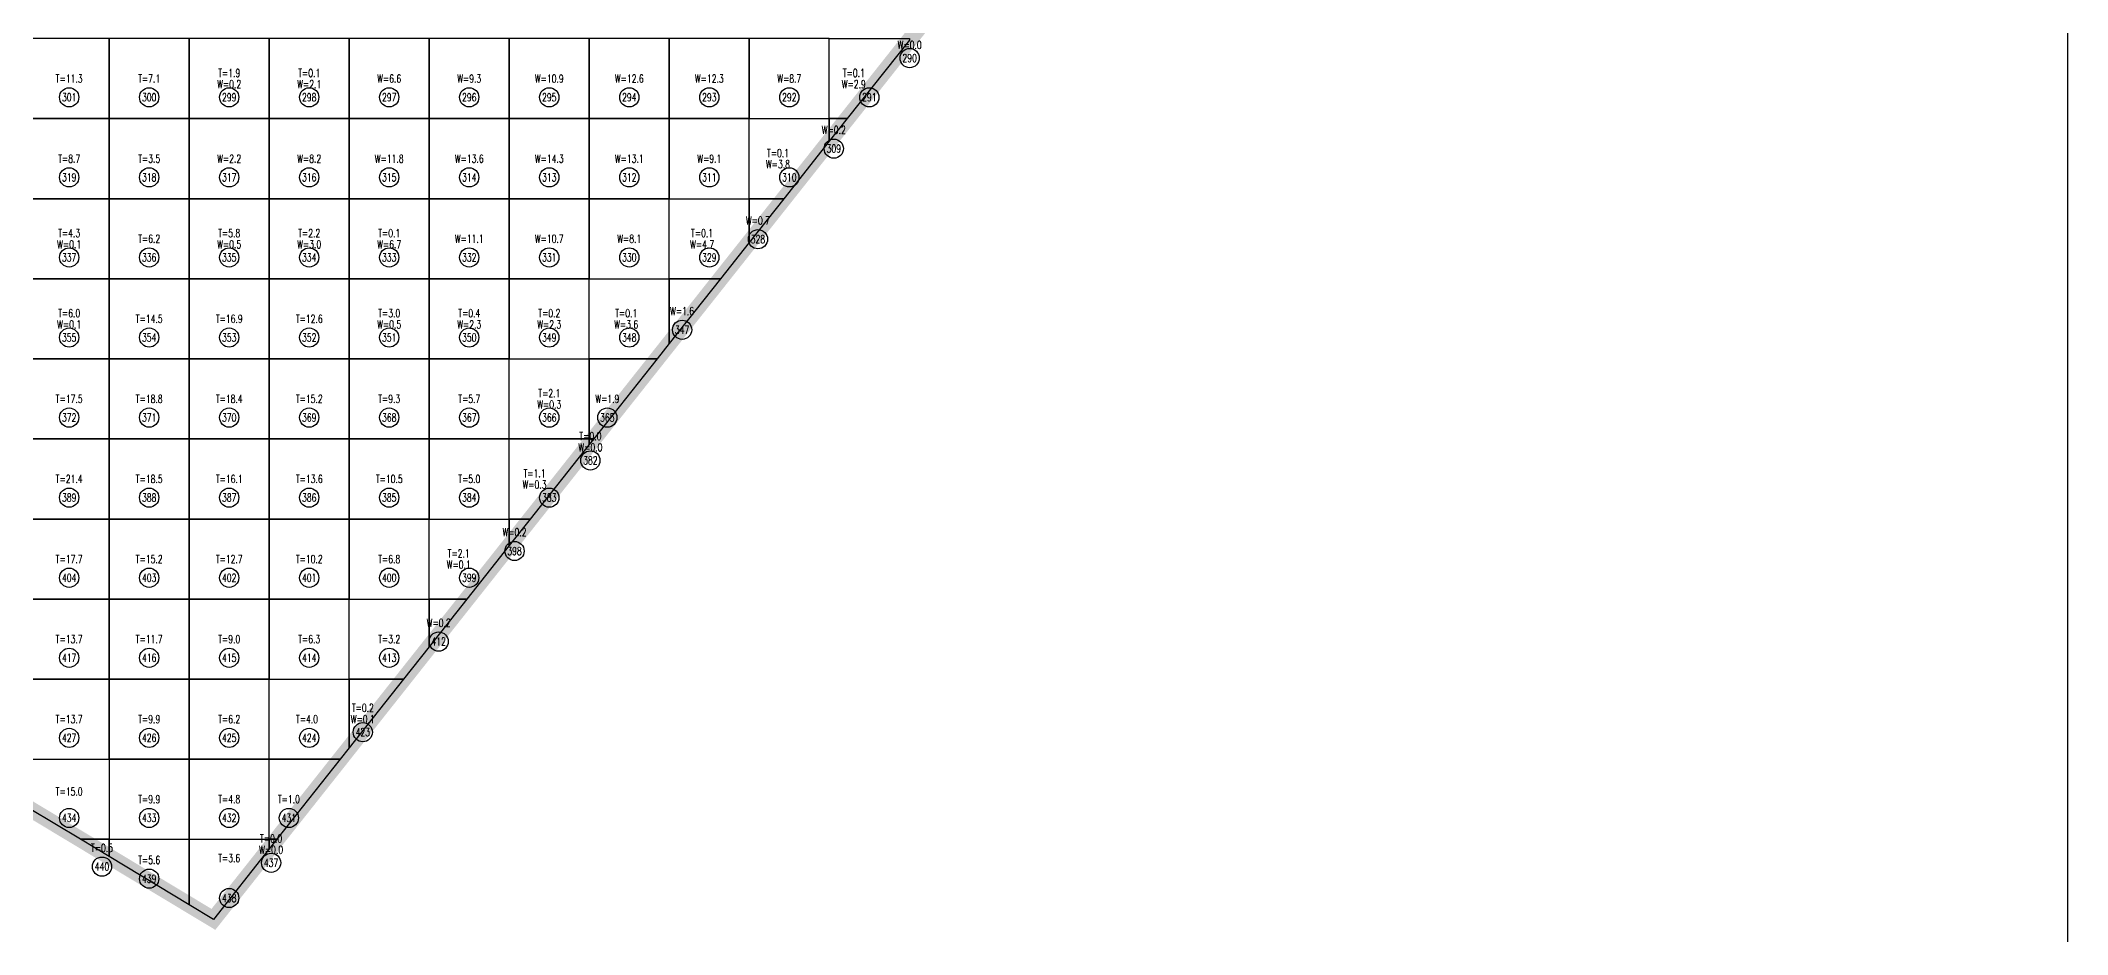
# Model space of a CAD drawing. Extents: x 4283 to 40403, y 1134 to 1764.
# Drawn here: x 28907.6 to 28992, y 1572.5 to 1609.8 of the extents above; entities that cross this region are included whole.
import ezdxf
from ezdxf.enums import TextEntityAlignment as Align

# ---------------------------------------------------------------- set-up
doc = ezdxf.new("R2010")
doc.units = 0
for name, color, linetype in [('tdz_2-4方格网', 2, 'Continuous'), ('tdz_2-4方格网计算', 7, 'Continuous'), ('tdz_土方计算图', 7, 'Continuous'), ('tdz_格田', 6, 'Continuous')]:
    doc.layers.add(name, color=color, linetype=linetype)
doc.styles.add('GLandNum', font='txt_____.ttf', dxfattribs={"width": 0.7, "height": 0.5})

msp = doc.modelspace()

# ---------------------------------------------------------------- linework, layer by layer
at = {"layer": 'tdz_2-4方格网', "linetype": 'Continuous'}
for points in [[(28907.078, 1609.841, 2282.801), (28907.078, 1606.508, 2282.763), (28910.412, 1606.508, 2282.655), (28910.412, 1609.841, 2282.634)], [(28910.412, 1609.841, 2282.634), (28910.412, 1606.508, 2282.655), (28913.745, 1606.508, 2282.617), (28913.745, 1609.841, 2282.538)], [(28913.745, 1609.841, 2282.538), (28913.745, 1606.508, 2282.617), (28917.078, 1606.508, 2282.527), (28917.078, 1609.841, 2282.443)], [(28917.078, 1609.841, 2282.443), (28917.078, 1606.508, 2282.527), (28920.412, 1606.508, 2282.432), (28920.412, 1609.841, 2282.347)], [(28920.412, 1609.841, 2282.347), (28920.412, 1606.508, 2282.432), (28923.745, 1606.508, 2282.307), (28923.745, 1609.841, 2282.251)], [(28923.745, 1609.841, 2282.251), (28923.745, 1606.508, 2282.307), (28927.078, 1606.508, 2282.129), (28927.078, 1609.841, 2282.091)], [(28927.078, 1609.841, 2282.091), (28927.078, 1606.508, 2282.129), (28930.412, 1606.508, 2281.947), (28930.412, 1609.841, 2281.927)], [(28930.412, 1609.841, 2281.927), (28930.412, 1606.508, 2281.947), (28933.745, 1606.508, 2281.779), (28933.745, 1609.841, 2281.759)], [(28933.745, 1609.841, 2281.759), (28933.745, 1606.508, 2281.779), (28937.078, 1606.508, 2281.399), (28937.078, 1609.841, 2281.591)], [(28937.078, 1609.841, 2281.591), (28937.078, 1606.508, 2281.399), (28940.412, 1606.508, 2281.05), (28940.412, 1609.841, 2281.255)], [(28941.157, 1606.508, 2281.035), (28940.412, 1606.508, 2281.05), (28940.412, 1609.841, 2281.255), (28943.745, 1609.841, 2280.915), (28943.745, 1609.775, 2280.916)], [(28907.078, 1606.508, 2282.763), (28907.078, 1603.174, 2282.836), (28910.412, 1603.174, 2282.573), (28910.412, 1606.508, 2282.655)], [(28910.412, 1606.508, 2282.655), (28910.412, 1603.174, 2282.573), (28913.745, 1603.174, 2282.607), (28913.745, 1606.508, 2282.617)], [(28913.745, 1606.508, 2282.617), (28913.745, 1603.174, 2282.607), (28917.078, 1603.174, 2282.586), (28917.078, 1606.508, 2282.527)], [(28917.078, 1606.508, 2282.527), (28917.078, 1603.174, 2282.586), (28920.412, 1603.174, 2282.517), (28920.412, 1606.508, 2282.432)], [(28920.412, 1606.508, 2282.432), (28920.412, 1603.174, 2282.517), (28923.745, 1603.174, 2282.341), (28923.745, 1606.508, 2282.307)], [(28923.745, 1606.508, 2282.307), (28923.745, 1603.174, 2282.341), (28927.078, 1603.174, 2282.153), (28927.078, 1606.508, 2282.129)], [(28927.078, 1606.508, 2282.129), (28927.078, 1603.174, 2282.153), (28930.412, 1603.174, 2281.917), (28930.412, 1606.508, 2281.947)], [(28930.412, 1606.508, 2281.947), (28930.412, 1603.174, 2281.917), (28933.745, 1603.174, 2281.523), (28933.745, 1606.508, 2281.779)], [(28933.745, 1606.508, 2281.779), (28933.745, 1603.174, 2281.523), (28937.078, 1603.174, 2281.185), (28937.078, 1606.508, 2281.399)], [(28938.517, 1603.174, 2281.157), (28937.078, 1603.174, 2281.185), (28937.078, 1606.508, 2281.399), (28940.412, 1606.508, 2281.05), (28940.412, 1605.567, 2281.07)], [(28940.412, 1606.508, 2281.05), (28941.157, 1606.508, 2281.035), (28940.412, 1605.567, 2281.07)], [(28907.078, 1603.174, 2282.836), (28907.078, 1599.841, 2283.038), (28910.412, 1599.841, 2282.505), (28910.412, 1603.174, 2282.573)], [(28910.412, 1603.174, 2282.573), (28910.412, 1599.841, 2282.505), (28913.745, 1599.841, 2282.113), (28913.745, 1603.174, 2282.607)], [(28913.745, 1603.174, 2282.607), (28913.745, 1599.841, 2282.113), (28917.078, 1599.841, 2281.904), (28917.078, 1603.174, 2282.586)], [(28917.078, 1603.174, 2282.586), (28917.078, 1599.841, 2281.904), (28920.412, 1599.841, 2281.951), (28920.412, 1603.174, 2282.517)], [(28920.412, 1603.174, 2282.517), (28920.412, 1599.841, 2281.951), (28923.745, 1599.841, 2282.041), (28923.745, 1603.174, 2282.341)], [(28923.745, 1603.174, 2282.341), (28923.745, 1599.841, 2282.041), (28927.078, 1599.841, 2281.824), (28927.078, 1603.174, 2282.153)], [(28927.078, 1603.174, 2282.153), (28927.078, 1599.841, 2281.824), (28930.412, 1599.841, 2281.566), (28930.412, 1603.174, 2281.917)], [(28930.412, 1603.174, 2281.917), (28930.412, 1599.841, 2281.566), (28933.745, 1599.841, 2281.321), (28933.745, 1603.174, 2281.523)], [(28935.876, 1599.841, 2281.279), (28933.745, 1599.841, 2281.321), (28933.745, 1603.174, 2281.523), (28937.078, 1603.174, 2281.185), (28937.078, 1601.358, 2281.224)], [(28937.078, 1603.174, 2281.185), (28938.517, 1603.174, 2281.157), (28937.078, 1601.358, 2281.224)], [(28907.078, 1599.841, 2283.038), (28907.078, 1596.508, 2282.615), (28910.412, 1596.508, 2282.255), (28910.412, 1599.841, 2282.505)], [(28910.412, 1599.841, 2282.505), (28910.412, 1596.508, 2282.255), (28913.745, 1596.508, 2281.88), (28913.745, 1599.841, 2282.113)], [(28913.745, 1599.841, 2282.113), (28913.745, 1596.508, 2281.88), (28917.078, 1596.508, 2281.74), (28917.078, 1599.841, 2281.904)], [(28917.078, 1599.841, 2281.904), (28917.078, 1596.508, 2281.74), (28920.412, 1596.508, 2281.652), (28920.412, 1599.841, 2281.951)], [(28920.412, 1599.841, 2281.951), (28920.412, 1596.508, 2281.652), (28923.745, 1596.508, 2281.741), (28923.745, 1599.841, 2282.041)], [(28923.745, 1599.841, 2282.041), (28923.745, 1596.508, 2281.741), (28927.078, 1596.508, 2281.473), (28927.078, 1599.841, 2281.824)], [(28927.078, 1599.841, 2281.824), (28927.078, 1596.508, 2281.473), (28930.412, 1596.508, 2281.355), (28930.412, 1599.841, 2281.566)], [(28933.236, 1596.508, 2281.369), (28930.412, 1596.508, 2281.355), (28930.412, 1599.841, 2281.566), (28933.745, 1599.841, 2281.321), (28933.745, 1597.15, 2281.358)], [(28933.745, 1599.841, 2281.321), (28935.876, 1599.841, 2281.279), (28933.745, 1597.15, 2281.358)], [(28907.078, 1596.508, 2282.615), (28907.078, 1593.174, 2282.112), (28910.412, 1593.174, 2282.001), (28910.412, 1596.508, 2282.255)], [(28910.412, 1596.508, 2282.255), (28910.412, 1593.174, 2282.001), (28913.745, 1593.174, 2281.851), (28913.745, 1596.508, 2281.88)], [(28913.745, 1596.508, 2281.88), (28913.745, 1593.174, 2281.851), (28917.078, 1593.174, 2281.705), (28917.078, 1596.508, 2281.74)], [(28917.078, 1596.508, 2281.74), (28917.078, 1593.174, 2281.705), (28920.412, 1593.174, 2281.564), (28920.412, 1596.508, 2281.652)], [(28920.412, 1596.508, 2281.652), (28920.412, 1593.174, 2281.564), (28923.745, 1593.174, 2281.48), (28923.745, 1596.508, 2281.741)], [(28923.745, 1596.508, 2281.741), (28923.745, 1593.174, 2281.48), (28927.078, 1593.174, 2281.271), (28927.078, 1596.508, 2281.473)], [(28927.078, 1593.174, 2281.271), (28927.078, 1596.508, 2281.473), (28930.412, 1596.508, 2281.355), (28930.412, 1593.174, 2281.427)], [(28930.412, 1596.508, 2281.355), (28933.236, 1596.508, 2281.369), (28930.596, 1593.174, 2281.426), (28930.412, 1593.174, 2281.427)], [(28907.078, 1593.174, 2282.112), (28907.078, 1589.841, 2282.139), (28910.412, 1589.841, 2282.007), (28910.412, 1593.174, 2282.001)], [(28910.412, 1593.174, 2282.001), (28910.412, 1589.841, 2282.007), (28913.745, 1589.841, 2281.859), (28913.745, 1593.174, 2281.851)], [(28913.745, 1593.174, 2281.851), (28913.745, 1589.841, 2281.859), (28917.078, 1589.841, 2281.707), (28917.078, 1593.174, 2281.705)], [(28917.078, 1593.174, 2281.705), (28917.078, 1589.841, 2281.707), (28920.412, 1589.841, 2281.557), (28920.412, 1593.174, 2281.564)], [(28920.412, 1593.174, 2281.564), (28920.412, 1589.841, 2281.557), (28923.745, 1589.841, 2281.411), (28923.745, 1593.174, 2281.48)], [(28923.745, 1593.174, 2281.48), (28923.745, 1589.841, 2281.411), (28927.078, 1589.841, 2281.489), (28927.078, 1593.174, 2281.271)], [(28927.956, 1589.841, 2281.483), (28927.078, 1589.841, 2281.489), (28927.078, 1593.174, 2281.271), (28930.412, 1593.174, 2281.427), (28930.412, 1592.941, 2281.43)], [(28930.412, 1593.174, 2281.427), (28930.596, 1593.174, 2281.426), (28930.412, 1592.941, 2281.43)], [(28907.078, 1589.841, 2282.139), (28907.078, 1586.508, 2282.185), (28910.412, 1586.508, 2282.025), (28910.412, 1589.841, 2282.007)], [(28910.412, 1589.841, 2282.007), (28910.412, 1586.508, 2282.025), (28913.745, 1586.508, 2281.881), (28913.745, 1589.841, 2281.859)], [(28913.745, 1589.841, 2281.859), (28913.745, 1586.508, 2281.881), (28917.078, 1586.508, 2281.735), (28917.078, 1589.841, 2281.707)], [(28917.078, 1589.841, 2281.707), (28917.078, 1586.508, 2281.735), (28920.412, 1586.508, 2281.59), (28920.412, 1589.841, 2281.557)], [(28920.412, 1589.841, 2281.557), (28920.412, 1586.508, 2281.59), (28923.745, 1586.508, 2281.541), (28923.745, 1589.841, 2281.411)], [(28925.316, 1586.508, 2281.54), (28923.745, 1586.508, 2281.541), (28923.745, 1589.841, 2281.411), (28927.078, 1589.841, 2281.489), (28927.078, 1588.733, 2281.502)], [(28927.078, 1589.841, 2281.489), (28927.956, 1589.841, 2281.483), (28927.078, 1588.733, 2281.502)], [(28907.078, 1586.508, 2282.185), (28907.078, 1583.174, 2282.232), (28910.412, 1583.174, 2282.041), (28910.412, 1586.508, 2282.025)], [(28910.412, 1586.508, 2282.025), (28910.412, 1583.174, 2282.041), (28913.745, 1583.174, 2281.895), (28913.745, 1586.508, 2281.881)], [(28913.745, 1586.508, 2281.881), (28913.745, 1583.174, 2281.895), (28917.078, 1583.174, 2281.763), (28917.078, 1586.508, 2281.735)], [(28917.078, 1586.508, 2281.735), (28917.078, 1583.174, 2281.763), (28920.412, 1583.174, 2281.623), (28920.412, 1586.508, 2281.59)], [(28922.676, 1583.174, 2281.597), (28920.412, 1583.174, 2281.623), (28920.412, 1586.508, 2281.59), (28923.745, 1586.508, 2281.541), (28923.745, 1584.524, 2281.573)], [(28923.745, 1586.508, 2281.541), (28925.316, 1586.508, 2281.54), (28923.745, 1584.524, 2281.573)], [(28907.078, 1583.174, 2282.232), (28907.078, 1579.841, 2281.982), (28910.412, 1579.841, 2281.921), (28910.412, 1583.174, 2282.041)], [(28910.412, 1583.174, 2282.041), (28910.412, 1579.841, 2281.921), (28913.745, 1579.841, 2281.871), (28913.745, 1583.174, 2281.895)], [(28913.745, 1583.174, 2281.895), (28913.745, 1579.841, 2281.871), (28917.078, 1579.841, 2281.737), (28917.078, 1583.174, 2281.763)], [(28920.035, 1579.841, 2281.645), (28917.078, 1579.841, 2281.737), (28917.078, 1583.174, 2281.763), (28920.412, 1583.174, 2281.623), (28920.412, 1580.316, 2281.639)], [(28920.412, 1583.174, 2281.623), (28922.676, 1583.174, 2281.597), (28920.412, 1580.316, 2281.639)], [(28907.078, 1577.793, 2282.008), (28907.078, 1579.841, 2281.982), (28910.412, 1579.841, 2281.921), (28910.412, 1576.508, 2281.819), (28909.215, 1576.508, 2281.929)], [(28910.412, 1579.841, 2281.921), (28910.412, 1576.508, 2281.819), (28913.745, 1576.508, 2281.818), (28913.745, 1579.841, 2281.871)], [(28913.745, 1579.841, 2281.871), (28913.745, 1576.508, 2281.818), (28917.078, 1576.508, 2281.686), (28917.078, 1579.841, 2281.737)], [(28917.078, 1579.841, 2281.737), (28920.035, 1579.841, 2281.645), (28917.395, 1576.508, 2281.684), (28917.078, 1576.508, 2281.686)], [(28909.215, 1576.508, 2281.929), (28910.412, 1576.508, 2281.819), (28910.412, 1575.787, 2281.885)], [(28910.412, 1575.787, 2281.885), (28910.412, 1576.508, 2281.819), (28913.745, 1576.508, 2281.818), (28913.745, 1573.782, 2281.761)], [(28913.745, 1573.782, 2281.761), (28913.745, 1576.508, 2281.818), (28917.078, 1576.508, 2281.686), (28917.078, 1576.107, 2281.689), (28914.755, 1573.174, 2281.723)], [(28917.078, 1576.508, 2281.686), (28917.395, 1576.508, 2281.684), (28917.078, 1576.107, 2281.689)]]:
    msp.add_polyline3d(points, close=True, dxfattribs=at)
at = {"layer": 'tdz_2-4方格网计算', "color": 7}
for centre in [(28943.758, 1609.03), (28908.745, 1607.396), (28912.078, 1607.396), (28915.412, 1607.396), (28918.745, 1607.396), (28922.078, 1607.396), (28925.412, 1607.396), (28928.745, 1607.396), (28932.078, 1607.396), (28935.412, 1607.396), (28938.745, 1607.396), (28942.078, 1607.396), (28940.598, 1605.259), (28908.745, 1604.063), (28912.078, 1604.063), (28915.412, 1604.063), (28918.745, 1604.063), (28922.078, 1604.063), (28925.412, 1604.063), (28928.745, 1604.063), (28932.078, 1604.063), (28935.412, 1604.063), (28938.745, 1604.063), (28937.438, 1601.488), (28908.745, 1600.73), (28912.078, 1600.73), (28915.412, 1600.73), (28918.745, 1600.73), (28922.078, 1600.73), (28925.412, 1600.73), (28928.745, 1600.73), (28932.078, 1600.73), (28935.412, 1600.73), (28908.745, 1597.396), (28912.078, 1597.396), (28915.412, 1597.396), (28918.745, 1597.396), (28922.078, 1597.396), (28925.412, 1597.396), (28928.745, 1597.396), (28932.078, 1597.396), (28934.278, 1597.718), (28908.745, 1594.063), (28912.078, 1594.063), (28915.412, 1594.063), (28918.745, 1594.063), (28922.078, 1594.063), (28925.412, 1594.063), (28928.745, 1594.063), (28931.164, 1594.063), (28930.458, 1592.28), (28908.745, 1590.73), (28912.078, 1590.73), (28915.412, 1590.73), (28918.745, 1590.73), (28922.078, 1590.73), (28925.412, 1590.73), (28928.745, 1590.73), (28927.298, 1588.509), (28908.745, 1587.396), (28912.078, 1587.396), (28915.412, 1587.396), (28918.745, 1587.396), (28922.078, 1587.396), (28925.412, 1587.396), (28924.138, 1584.738), (28908.745, 1584.063), (28912.078, 1584.063), (28915.412, 1584.063), (28918.745, 1584.063), (28922.078, 1584.063), (28908.745, 1580.73), (28912.078, 1580.73), (28915.412, 1580.73), (28918.745, 1580.73), (28920.978, 1580.967), (28908.745, 1577.396), (28912.078, 1577.396), (28915.412, 1577.396), (28917.897, 1577.396), (28910.112, 1575.37), (28917.157, 1575.53), (28912.078, 1574.868), (28915.412, 1574.063)]:
    msp.add_circle(centre, 0.4, dxfattribs=at)
at = {"layer": 'tdz_土方计算图', "linetype": 'Continuous'}
msp.add_lwpolyline([(28991.99, 1672.357), (28991.99, 1512.357)], dxfattribs=at)
at = {"layer": 'tdz_格田', "linetype": 'Continuous', "const_width": 0.667}
msp.add_lwpolyline([(28976.902, 1651.637), (28914.755, 1573.174), (28877.078, 1595.842), (28939.832, 1671.54), (28976.902, 1651.637)], close=True, dxfattribs=at)

# ---------------------------------------------------------------- texts
at = {"layer": 'tdz_2-4方格网计算', "color": 173, "style": 'GLandNum', "width": 0.7}
for s, p in [('W=0.0', (28943.758, 1609.575)), ('W=0.2', (28915.412, 1607.941)), ('W=2.1', (28918.745, 1607.941)), ('W=6.6', (28922.078, 1608.174)), ('W=9.3', (28925.412, 1608.174)), ('W=10.9', (28928.745, 1608.174)), ('W=12.6', (28932.078, 1608.174)), ('W=12.3', (28935.412, 1608.174)), ('W=8.7', (28938.745, 1608.174)), ('W=2.9', (28941.431, 1607.941)), ('W=0.2', (28940.598, 1606.037)), ('W=2.2', (28915.412, 1604.841)), ('W=8.2', (28918.745, 1604.841)), ('W=11.8', (28922.078, 1604.841)), ('W=13.6', (28925.412, 1604.841)), ('W=14.3', (28928.745, 1604.841)), ('W=13.1', (28932.078, 1604.841)), ('W=9.1', (28935.412, 1604.841)), ('W=3.8', (28938.271, 1604.608)), ('W=0.7', (28937.438, 1602.266)), ('W=0.1', (28908.745, 1601.274)), ('W=0.5', (28915.412, 1601.274)), ('W=3.0', (28918.745, 1601.274)), ('W=6.7', (28922.078, 1601.274)), ('W=11.1', (28925.412, 1601.508)), ('W=10.7', (28928.745, 1601.508)), ('W=8.1', (28932.078, 1601.508)), ('W=4.7', (28935.111, 1601.274)), ('W=1.6', (28934.278, 1598.495)), ('W=0.1', (28908.745, 1597.941)), ('W=0.5', (28922.078, 1597.941)), ('W=2.3', (28925.412, 1597.941)), ('W=2.3', (28928.745, 1597.941)), ('W=3.6', (28931.951, 1597.941)), ('W=0.3', (28928.745, 1594.608)), ('W=1.9', (28931.164, 1594.841)), ('W=0.0', (28930.458, 1592.824)), ('W=0.3', (28928.131, 1591.274)), ('W=0.2', (28927.298, 1589.287)), ('W=0.1', (28924.971, 1587.941)), ('W=0.2', (28924.138, 1585.516)), ('W=0.1', (28920.978, 1581.512)), ('W=0.0', (28917.157, 1576.074))]:
    msp.add_text(s, height=0.3333, dxfattribs=at).set_placement(p, align=Align.MIDDLE_CENTER)
at = {"layer": 'tdz_2-4方格网计算', "color": 2, "style": 'GLandNum', "width": 0.7}
for s, p in [('T=1.9', (28915.412, 1608.408)), ('T=0.1', (28918.745, 1608.408)), ('T=0.1', (28941.431, 1608.408)), ('T=11.3', (28908.745, 1608.174)), ('T=7.1', (28912.078, 1608.174)), ('T=0.1', (28938.271, 1605.074)), ('T=8.7', (28908.745, 1604.841)), ('T=3.5', (28912.078, 1604.841)), ('T=4.3', (28908.745, 1601.741)), ('T=5.8', (28915.412, 1601.741)), ('T=2.2', (28918.745, 1601.741)), ('T=0.1', (28922.078, 1601.741)), ('T=0.1', (28935.111, 1601.741)), ('T=6.2', (28912.078, 1601.508)), ('T=6.0', (28908.745, 1598.408)), ('T=3.0', (28922.078, 1598.408)), ('T=0.4', (28925.412, 1598.408)), ('T=0.2', (28928.745, 1598.408)), ('T=0.1', (28931.951, 1598.408)), ('T=14.5', (28912.078, 1598.174)), ('T=16.9', (28915.412, 1598.174)), ('T=12.6', (28918.745, 1598.174)), ('T=2.1', (28928.745, 1595.074)), ('T=17.5', (28908.745, 1594.841)), ('T=18.8', (28912.078, 1594.841)), ('T=18.4', (28915.412, 1594.841)), ('T=15.2', (28918.745, 1594.841)), ('T=9.3', (28922.078, 1594.841)), ('T=5.7', (28925.412, 1594.841)), ('T=0.0', (28930.458, 1593.291)), ('T=21.4', (28908.745, 1591.508)), ('T=18.5', (28912.078, 1591.508)), ('T=16.1', (28915.412, 1591.508)), ('T=13.6', (28918.745, 1591.508)), ('T=10.5', (28922.078, 1591.508)), ('T=5.0', (28925.412, 1591.508)), ('T=1.1', (28928.131, 1591.741)), ('T=17.7', (28908.745, 1588.174)), ('T=15.2', (28912.078, 1588.174)), ('T=12.7', (28915.412, 1588.174)), ('T=10.2', (28918.745, 1588.174)), ('T=6.8', (28922.078, 1588.174)), ('T=2.1', (28924.971, 1588.408)), ('T=13.7', (28908.745, 1584.841)), ('T=11.7', (28912.078, 1584.841)), ('T=9.0', (28915.412, 1584.841)), ('T=6.3', (28918.745, 1584.841)), ('T=3.2', (28922.078, 1584.841)), ('T=13.7', (28908.745, 1581.508)), ('T=9.9', (28912.078, 1581.508)), ('T=6.2', (28915.412, 1581.508)), ('T=4.0', (28918.651, 1581.508)), ('T=0.2', (28920.978, 1581.978)), ('T=15.0', (28908.745, 1578.496)), ('T=9.9', (28912.078, 1578.174)), ('T=4.8', (28915.412, 1578.174)), ('T=1.0', (28917.897, 1578.174)), ('T=0.0', (28917.157, 1576.541)), ('T=0.5', (28910.112, 1576.147)), ('T=5.6', (28912.078, 1575.646)), ('T=3.6', (28915.412, 1575.726))]:
    msp.add_text(s, height=0.3333, dxfattribs=at).set_placement(p, align=Align.MIDDLE_CENTER)
at = {"layer": 'tdz_2-4方格网计算', "color": 7, "style": 'GLandNum', "width": 0.7}
for s, p in [('290', (28943.758, 1609.03)), ('301', (28908.745, 1607.396)), ('300', (28912.078, 1607.396)), ('299', (28915.412, 1607.396)), ('298', (28918.745, 1607.396)), ('297', (28922.078, 1607.396)), ('296', (28925.412, 1607.396)), ('295', (28928.745, 1607.396)), ('294', (28932.078, 1607.396)), ('293', (28935.412, 1607.396)), ('292', (28938.745, 1607.396)), ('291', (28942.078, 1607.396)), ('309', (28940.598, 1605.259)), ('319', (28908.745, 1604.063)), ('318', (28912.078, 1604.063)), ('317', (28915.412, 1604.063)), ('316', (28918.745, 1604.063)), ('315', (28922.078, 1604.063)), ('314', (28925.412, 1604.063)), ('313', (28928.745, 1604.063)), ('312', (28932.078, 1604.063)), ('311', (28935.412, 1604.063)), ('310', (28938.745, 1604.063)), ('328', (28937.438, 1601.488)), ('337', (28908.745, 1600.73)), ('336', (28912.078, 1600.73)), ('335', (28915.412, 1600.73)), ('334', (28918.745, 1600.73)), ('333', (28922.078, 1600.73)), ('332', (28925.412, 1600.73)), ('331', (28928.745, 1600.73)), ('330', (28932.078, 1600.73)), ('329', (28935.412, 1600.73)), ('355', (28908.745, 1597.396)), ('354', (28912.078, 1597.396)), ('353', (28915.412, 1597.396)), ('352', (28918.745, 1597.396)), ('351', (28922.078, 1597.396)), ('350', (28925.412, 1597.396)), ('349', (28928.745, 1597.396)), ('348', (28932.078, 1597.396)), ('347', (28934.278, 1597.718)), ('372', (28908.745, 1594.063)), ('371', (28912.078, 1594.063)), ('370', (28915.412, 1594.063)), ('369', (28918.745, 1594.063)), ('368', (28922.078, 1594.063)), ('367', (28925.412, 1594.063)), ('366', (28928.745, 1594.063)), ('365', (28931.164, 1594.063)), ('382', (28930.458, 1592.28)), ('389', (28908.745, 1590.73)), ('388', (28912.078, 1590.73)), ('387', (28915.412, 1590.73)), ('386', (28918.745, 1590.73)), ('385', (28922.078, 1590.73)), ('384', (28925.412, 1590.73)), ('383', (28928.745, 1590.73)), ('398', (28927.298, 1588.509)), ('404', (28908.745, 1587.396)), ('403', (28912.078, 1587.396)), ('402', (28915.412, 1587.396)), ('401', (28918.745, 1587.396)), ('400', (28922.078, 1587.396)), ('399', (28925.412, 1587.396)), ('412', (28924.138, 1584.738)), ('417', (28908.745, 1584.063)), ('416', (28912.078, 1584.063)), ('415', (28915.412, 1584.063)), ('414', (28918.745, 1584.063)), ('413', (28922.078, 1584.063)), ('427', (28908.745, 1580.73)), ('426', (28912.078, 1580.73)), ('425', (28915.412, 1580.73)), ('424', (28918.745, 1580.73)), ('423', (28920.978, 1580.967)), ('434', (28908.745, 1577.396)), ('433', (28912.078, 1577.396)), ('432', (28915.412, 1577.396)), ('431', (28917.897, 1577.396)), ('437', (28917.157, 1575.53)), ('440', (28910.112, 1575.37)), ('439', (28912.078, 1574.868)), ('438', (28915.412, 1574.063))]:
    msp.add_text(s, height=0.3333, dxfattribs=at).set_placement(p, align=Align.MIDDLE_CENTER)

doc.saveas('drawing.dxf')
